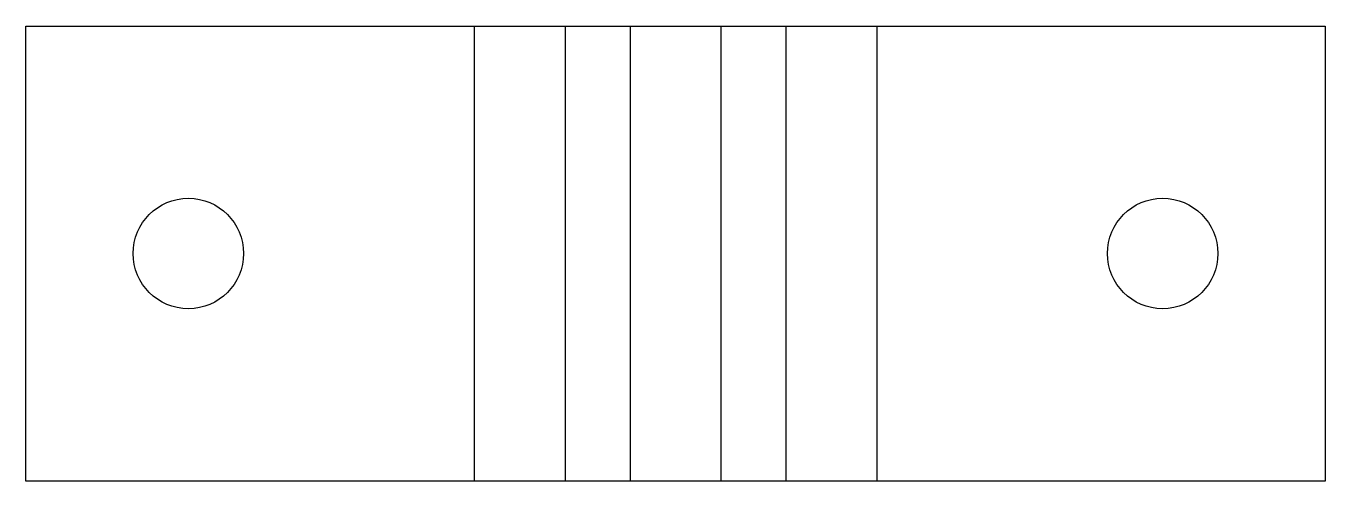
# Model space of a CAD drawing. Header units: millimetres. Extents: x 0 to 100, y 0 to 35.
import ezdxf

# ---------------------------------------------------------------- set-up
doc = ezdxf.new("R2010")
doc.units = ezdxf.units.MM

# ---------------------------------------------------------------- blocks, each defined once
blk = doc.blocks.new('c100-2')
at = {"color": 1}
for p, q in [((107001.35, 61696.62), (107001.35, 61661.62)), ((107008.35, 61696.62), (107008.35, 61661.62)), ((107013.35, 61696.62), (107013.35, 61661.62)), ((107020.35, 61696.62), (107020.35, 61661.62)), ((107025.35, 61696.62), (107025.35, 61661.62)), ((107032.35, 61696.62), (107032.35, 61661.62))]:
    blk.add_line(p, q, dxfattribs=at)
blk.add_lwpolyline([(106966.85, 61696.62), (107066.85, 61696.62), (107066.85, 61661.62), (106966.85, 61661.62)], close=True, dxfattribs=at)
for centre in [(106979.35, 61679.12), (107054.35, 61679.12)]:
    blk.add_circle(centre, 4.25, dxfattribs=at)

msp = doc.modelspace()

# ---------------------------------------------------------------- block references
at = {"color": 1}
msp.add_blockref('c100-2', (-106966.85, -61661.62), dxfattribs=at)

doc.saveas('drawing.dxf')
